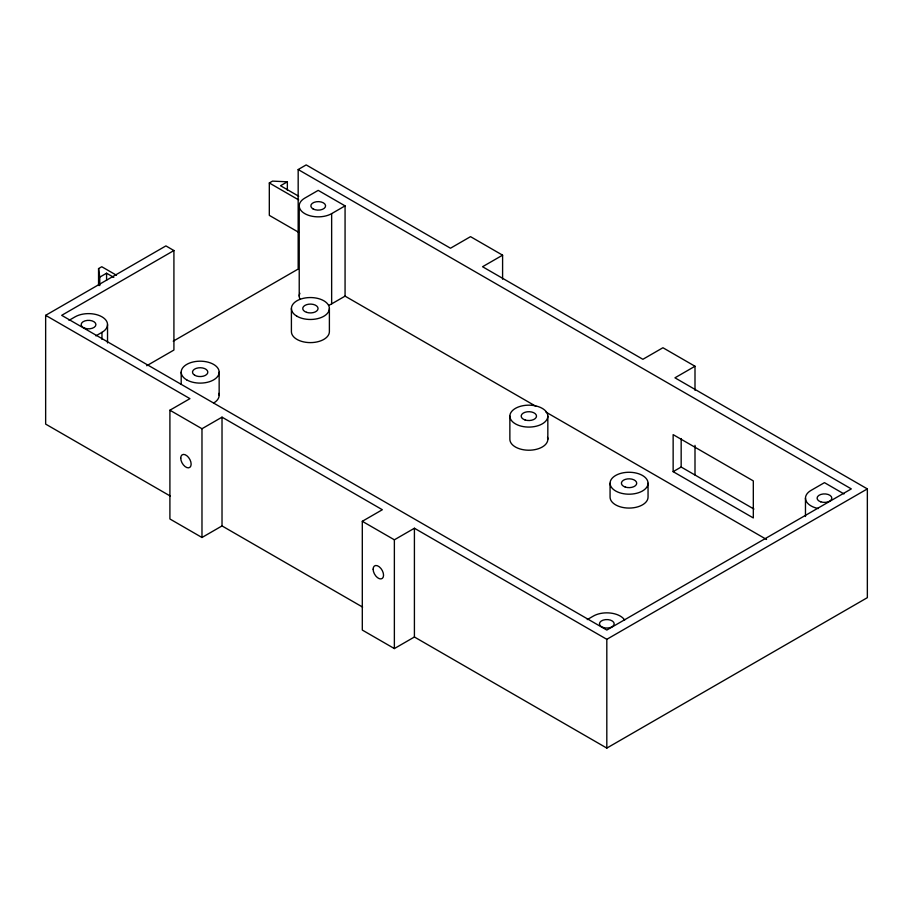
<?xml version="1.0" encoding="UTF-8"?>
<svg xmlns="http://www.w3.org/2000/svg" width="913" height="913" viewBox="0 0 913 913"><rect width="100%" height="100%" fill="white"/><g stroke="black" fill="none" stroke-linecap="round" stroke-linejoin="round"><path stroke-width="1.37" d="M98.558 285.495L98.558 268.593L101.765 266.733L116.465 275.224M99.757 285.609L99.757 277.153L106.581 273.215L113.794 277.381M298.711 232.336L269.312 215.365L269.312 182.965L272.519 181.116L287.355 181.813L287.355 190.258M170.217 496.021L45.65 424.1L45.65 315.339L165.904 245.905L173.915 250.539L173.915 350.044L146.742 365.736M173.242 341.177L298.174 269.05L298.174 169.544L306.186 164.911L450.486 248.222L470.526 236.65L502.595 255.172L502.595 279.184M287.355 181.813L280.531 185.738L298.711 196.238M173.915 250.539L61.685 315.339L606.814 630.061L851.315 488.9L298.174 169.544M69.011 320.36L75.106 316.834A18.99 10.967 0 0 1 101.971 316.834A18.99 10.967 0 0 1 101.971 332.343L101.971 339.396M95.865 335.87L101.971 332.343M345.068 205.87L318.215 190.372L304.782 198.121A18.99 10.967 0 0 0 304.782 213.631A18.99 10.967 0 0 0 331.647 213.631L345.068 205.87L345.068 296.132L536.091 406.411M328.76 305.25A18.99 10.967 0 0 0 331.647 303.881L345.068 296.132M362.609 607.099L222.019 525.922L201.978 537.495L169.909 518.983L169.909 410.211L189.95 398.65L45.65 315.339M169.909 410.211L201.978 428.733L222.019 417.161L382.342 509.728L362.301 521.3L362.301 630.061L394.37 648.572L414.411 637L606.814 748.089L867.35 597.661L867.35 488.9L674.947 377.822L694.998 366.25L694.998 390.262M502.595 255.172L482.555 266.733L642.889 359.3L662.929 347.739L694.998 366.25M362.301 521.3L394.37 539.811L414.411 528.239L606.814 639.317L867.35 488.9M673.143 471.656L753.316 517.945L753.316 480.911L673.143 434.634L673.143 471.656L681.166 467.034L753.933 509.043M587.276 619.585L593.382 616.058A18.99 10.967 0 0 1 624.652 620.064M843.989 493.922L824.462 482.646L811.029 490.407A18.99 10.967 0 0 0 818.368 508.541M269.312 182.965L298.711 199.936M545.951 412.105L766.543 539.457M98.558 268.593L99.757 277.153M805.471 498.156L805.471 516.484M694.998 445.35L694.998 475.011M681.166 438.548L681.166 467.034M648.047 483.228A18.99 10.967 0 0 1 619.562 492.723A18.99 10.967 0 0 1 619.562 473.733A18.99 10.967 0 0 1 648.047 483.228L648.047 497.117A18.99 10.967 0 0 1 629.057 508.073A18.99 10.967 0 0 1 610.067 497.117L610.067 483.228M606.814 639.317L606.814 748.089M547.834 416.123A18.99 10.967 0 0 1 519.36 425.618A18.99 10.967 0 0 1 519.36 406.627A18.99 10.967 0 0 1 547.834 416.123L547.834 439.256M509.865 416.123L509.865 439.256A18.99 10.967 0 0 0 530.51 450.177A18.99 10.967 0 0 0 547.549 437.35M414.411 528.239L414.411 637M394.37 539.811L394.37 648.572M331.647 213.631L331.647 303.881M329.388 308.514L329.388 331.647A18.99 10.967 0 0 1 310.397 342.615A18.99 10.967 0 0 1 291.407 331.647L291.407 308.514M299.224 205.87L299.224 296.132M222.019 417.161L222.019 525.922M219.154 372.15L219.154 395.295M201.978 428.733L201.978 537.495M181.185 372.15L181.185 384.396M107.529 324.594L107.529 342.923M106.581 273.215L106.581 280.257M299.875 298.962A18.99 10.967 0 0 1 299.875 293.29M218.869 393.389A18.99 10.967 0 0 1 213.596 403.044M180.728 458.121A7.372 4.257 60 0 0 188.546 467.844A7.372 4.257 60 0 0 188.546 457.424A7.372 4.257 60 0 0 180.728 458.121M373.132 569.198A7.372 4.257 60 0 0 380.949 578.922A7.372 4.257 60 0 0 380.949 568.502A7.372 4.257 60 0 0 373.132 569.198M603.128 627.493A7.372 4.257 0 0 0 614.175 623.819A7.372 4.257 0 0 0 603.128 620.132A7.372 4.257 0 0 0 603.128 627.493M820.776 501.842A7.372 4.257 0 0 0 831.834 498.156A7.372 4.257 0 0 0 820.776 494.469A7.372 4.257 0 0 0 820.776 501.842M625.234 487.051A7.658 4.417 0 0 0 636.715 483.228A7.658 4.417 0 0 0 625.234 479.405A7.658 4.417 0 0 0 625.234 487.051M525.021 419.946A7.658 4.417 0 0 0 536.502 416.123A7.658 4.417 0 0 0 525.021 412.288A7.658 4.417 0 0 0 525.021 419.946M312.999 208.883A7.372 4.257 0 0 0 325.336 206.977A7.372 4.257 0 0 0 316.309 201.762A7.372 4.257 0 0 0 312.999 208.883M84.852 328.281A7.372 4.257 0 0 0 95.911 324.594A7.372 4.257 0 0 0 84.852 320.908A7.372 4.257 0 0 0 84.852 328.281M186.743 379.899A18.99 10.967 0 0 0 218.515 374.992A18.99 10.967 0 0 0 195.256 361.559A18.99 10.967 0 0 0 186.743 379.899M194.754 375.277A7.658 4.417 0 0 0 207.559 373.291A7.658 4.417 0 0 0 198.189 367.882A7.658 4.417 0 0 0 194.754 375.277M296.965 316.263A18.99 10.967 0 0 0 328.737 311.344A18.99 10.967 0 0 0 305.478 297.923A18.99 10.967 0 0 0 296.965 316.263M306.574 312.337A7.658 4.417 0 0 0 318.055 308.514A7.658 4.417 0 0 0 306.574 304.68A7.658 4.417 0 0 0 306.574 312.337"/></g></svg>
